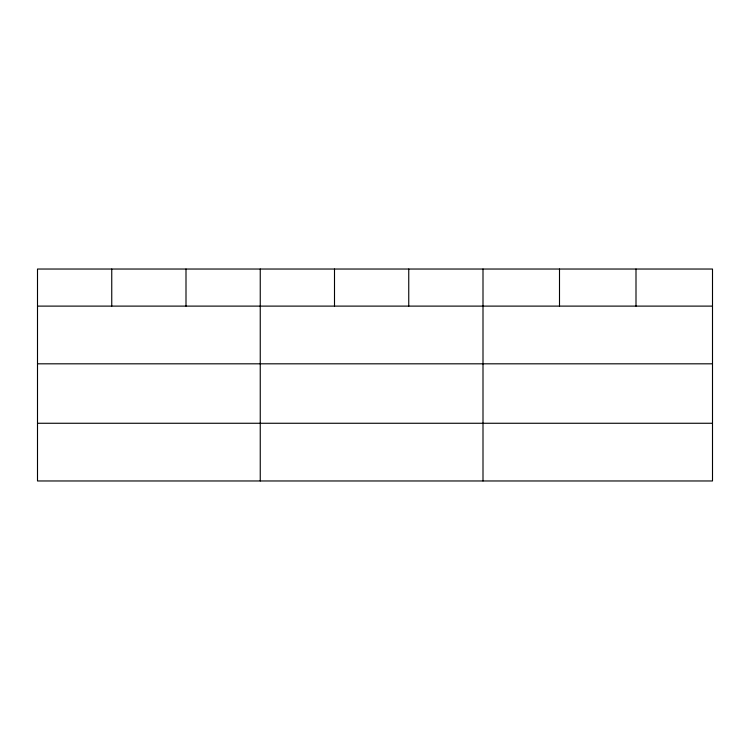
<?xml version="1.0" encoding="UTF-8"?>
<svg xmlns="http://www.w3.org/2000/svg" width="750" height="750" viewBox="0 0 750 750"><rect width="100%" height="100%" fill="white"/><g stroke="black" fill="none" stroke-linecap="round" stroke-linejoin="round"><path stroke-width="1.12" d="M712.5 363.816L712.5 269.034L37.5 269.034L37.5 480.966L712.5 480.966L712.5 363.816L37.5 363.816M37.5 306.112L712.5 306.112M37.5 423.263L712.5 423.263M636 269.034L636 306.112M559.5 269.034L559.5 306.112M483 269.034L483 480.966M408.75 269.034L408.75 306.112M334.5 269.034L334.5 306.112M260.25 269.034L260.25 480.966M186 269.034L186 306.112M111.75 269.034L111.75 306.112"/></g></svg>
